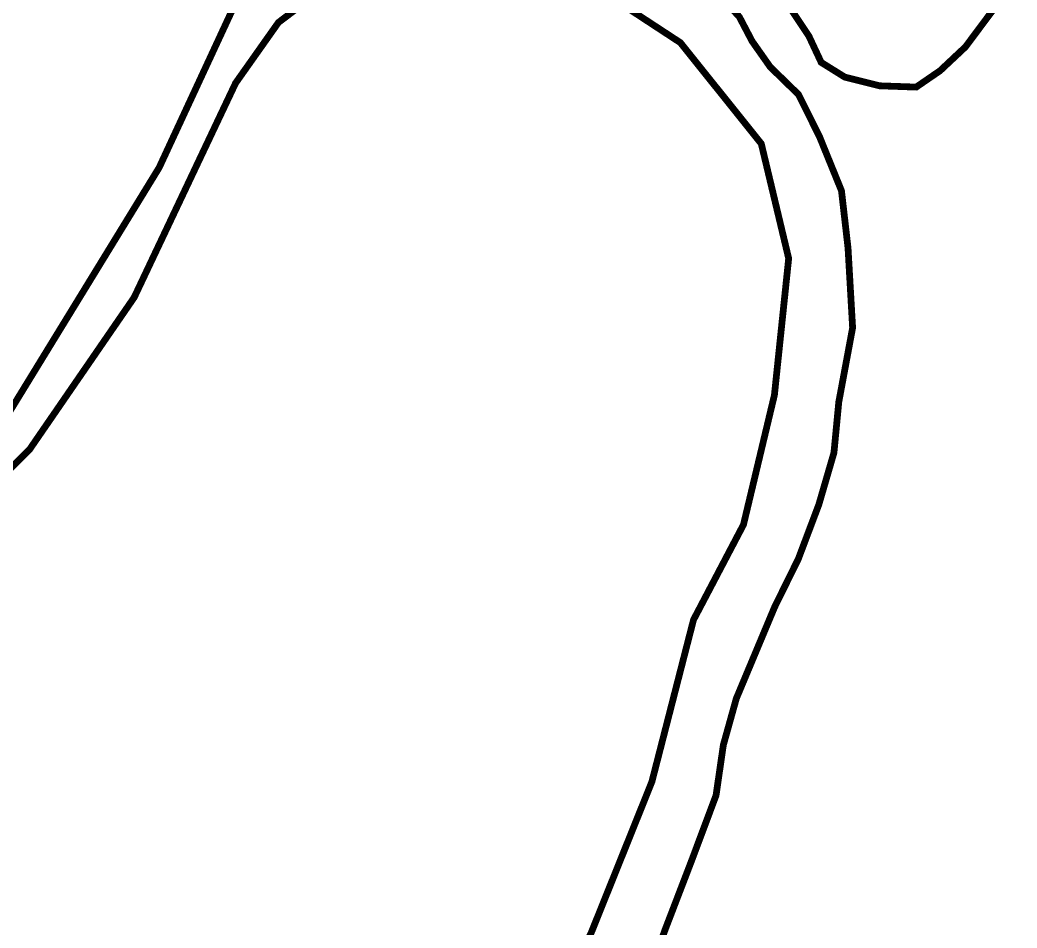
# Model space of a CAD drawing. Header units: metres. Extents: x 8244 to 287678, y 7853 to 2132060.
# Drawn here: x 270455 to 271192, y 2128642 to 2129313 of the extents above; entities that cross this region are included whole.
import ezdxf

# ---------------------------------------------------------------- set-up
doc = ezdxf.new("R2010")
doc.units = ezdxf.units.M
doc.layers.add('MANGROOVE BUFFER ZONE', color=120, linetype='Continuous')

msp = doc.modelspace()

# ---------------------------------------------------------------- linework, layer by layer
at = {"layer": 'MANGROOVE BUFFER ZONE', "const_width": 5, "flags": 128}
for points in [[(269320.68, 2129383.05), (269368.27, 2129272.08), (269397.36, 2129200.74), (269469.62, 2129125.88), (269626.49, 2129009.62), (269685.04, 2128967.98), (269779.34, 2128945.96), (269883.33, 2128930.11), (269981.15, 2128884.31), (270058.71, 2128867.57), (270119.52, 2128880.78), (270246.42, 2128927.46), (270371.57, 2128953), (270439.43, 2129010.25), (270557.78, 2129203.38), (270630.93, 2129361.04)], [(271189.15, 2129340.35), (271153.53, 2129292.61), (271134.78, 2129275.01), (271117.13, 2129262.9), (271090.04, 2129263.85), (271064.37, 2129270.28), (271046.94, 2129281.14), (271037.79, 2129300.72), (271013.46, 2129337.13)], [(270678.45, 2129335.25), (270645.94, 2129310.66), (270614.3, 2129265.88), (270539.35, 2129107.53), (270462.03, 2128995.14), (270408.43, 2128941.57), (270308.26, 2128909.08), (270162.41, 2128864.3), (270079.81, 2128843.8), (270015.48, 2128849.08), (269927.35, 2128881.67), (269839.22, 2128908.97), (269736.99, 2128932.75), (269643.57, 2128967.1), (269541.89, 2129043.97), (269465.21, 2129107.38), (269392.95, 2129181.36), (269323.33, 2129330.21)], [(270971.23, 2129331.38), (270986.45, 2129314.8), (270995.89, 2129296.79), (271009.25, 2129277.81), (271030.22, 2129257.4), (271045.83, 2129225.96), (271061.92, 2129186.34), (271066.77, 2129143.94), (271070.15, 2129085.11), (271059.94, 2129030.29), (271056.36, 2128992.78), (271045.19, 2128954.46), (271030.03, 2128914.28), (271012.53, 2128878.78), (270984.24, 2128811.22), (270974.64, 2128776.82), (270969.25, 2128739.63), (270951.25, 2128691.56), (270931.7, 2128640.64), (270909.23, 2128577.51)], [(270302.02, 2128587.55), (270613.58, 2128487.58), (270725.76, 2128429.63), (270759.15, 2128431.39), (270781.99, 2128441.05), (270813.62, 2128507.78), (270877.01, 2128638.11), (270921.82, 2128749.63), (270952.62, 2128869.38), (270989.52, 2128939.63), (271012.37, 2129035.34), (271022.91, 2129136.32), (271002.67, 2129221.09), (270942.92, 2129295.73), (270889.32, 2129330.85)]]:
    msp.add_lwpolyline(points, dxfattribs=at)

doc.saveas('drawing.dxf')
